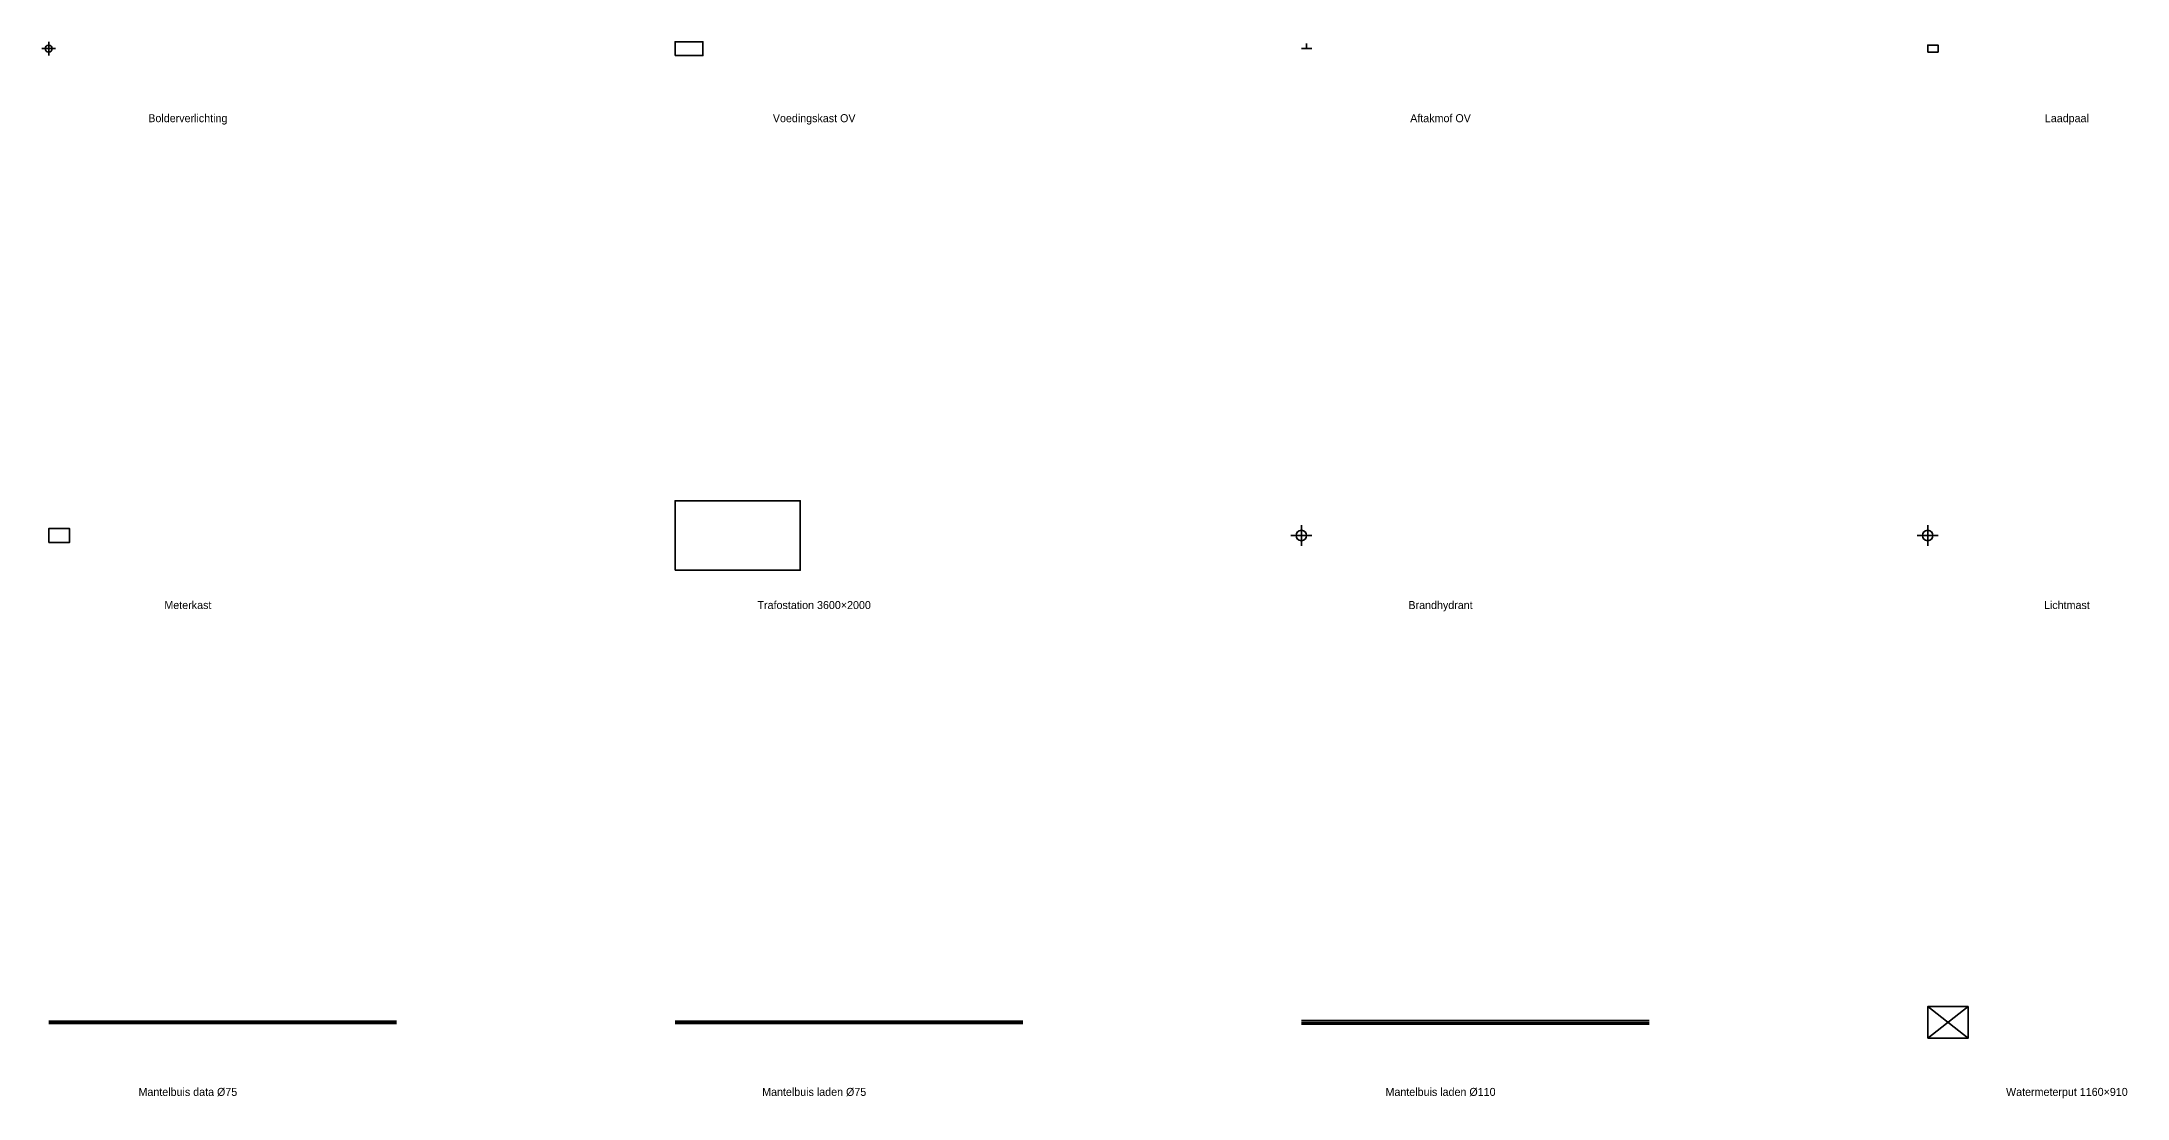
# Model space of a CAD drawing. Header units: metres. Extents: x -2 to 64, y -2 to 322.
# Drawn here: x -0.2 to 59.7, y 165.8 to 196.2 of the extents above; entities that cross this region are included whole.
import ezdxf
from ezdxf.enums import TextEntityAlignment as Align

# ---------------------------------------------------------------- set-up
doc = ezdxf.new("R2010")
doc.units = ezdxf.units.M
doc.header["$MEASUREMENT"] = 0
doc.layers.add('N-XX-AL-TEKENBLAD_VERKLARING-T', color=7, linetype='Continuous')
for name, color, linetype, lineweight in [('N-XX-KL-DATA_MANTELBUIS-G', 90, 'Continuous', 35), ('N-XX-KL-ET_LS_HULPSTUK-S', 190, 'Continuous', 35), ('N-XX-KL-ET_LS_SR_KAST-S', 190, 'Continuous', 35), ('N-XX-KL-ET_MANTELBUIS-G', 10, 'Continuous', 35), ('N-XX-KL-ET_MS_TRANSFORMATORSTATION-S', 130, 'Continuous', 35), ('N-XX-KL-WATER_BRANDLEIDING_BRANDHYDRANT-S', 150, 'Continuous', 35), ('N-XX-KL-WATER_PUT-S', 170, 'Continuous', 35), ('N-XX-OV-KAST_VOEDINGSPUNT-S', 190, 'Continuous', 35), ('N-XX-OV-LICHTMAST-S', 190, 'Continuous', 35)]:
    doc.layers.add(name, color=color, linetype=linetype, lineweight=lineweight)

msp = doc.modelspace()

# ---------------------------------------------------------------- linework, layer by layer
at = {"layer": 'N-XX-KL-DATA_MANTELBUIS-G', "ltscale": 0.05}
for points in [[(0, 168.037), (10, 168.037)], [(0, 168), (10, 168)], [(0, 167.963), (10, 167.963)]]:
    msp.add_lwpolyline(points, dxfattribs=at)
at = {"layer": 'N-XX-KL-ET_LS_HULPSTUK-S', "ltscale": 0.05}
for points in [[(36, 196), (36.3, 196)], [(36.15, 196), (36.15, 196.15)]]:
    msp.add_lwpolyline(points, dxfattribs=at)
at = {"layer": 'N-XX-KL-ET_LS_SR_KAST-S', "ltscale": 0.05}
for points in [[(54, 195.9), (54.3, 195.9), (54.3, 196.1), (54, 196.1)], [(0, 181.8), (0.6, 181.8), (0.6, 182.2), (0, 182.2)]]:
    msp.add_lwpolyline(points, close=True, dxfattribs=at)
at = {"layer": 'N-XX-KL-ET_MANTELBUIS-G', "ltscale": 0.05}
for points in [[(18, 168.037), (28, 168.037)], [(18, 168), (28, 168)], [(18, 167.963), (28, 167.963)], [(36, 168.055), (46, 168.055)], [(36, 168), (46, 168)], [(36, 167.945), (46, 167.945)]]:
    msp.add_lwpolyline(points, dxfattribs=at)
at = {"layer": 'N-XX-KL-ET_MS_TRANSFORMATORSTATION-S', "ltscale": 0.05}
msp.add_lwpolyline([(18, 181), (21.6, 181), (21.6, 183), (18, 183)], close=True, dxfattribs=at)
at = {"layer": 'N-XX-KL-WATER_BRANDLEIDING_BRANDHYDRANT-S', "ltscale": 0.05}
for points in [[(36, 181.7), (36, 182.3)], [(35.7, 182), (36.3, 182)]]:
    msp.add_lwpolyline(points, dxfattribs=at)
msp.add_circle((36, 182), 0.15, dxfattribs=at)
at = {"layer": 'N-XX-KL-WATER_PUT-S', "ltscale": 0.05}
msp.add_lwpolyline([(54, 167.545), (55.16, 167.545), (55.16, 168.455), (54, 168.455)], close=True, dxfattribs=at)
for points in [[(54, 167.545), (55.16, 168.455)], [(54, 168.455), (55.16, 167.545)]]:
    msp.add_lwpolyline(points, dxfattribs=at)
at = {"layer": 'N-XX-OV-KAST_VOEDINGSPUNT-S', "ltscale": 0.05}
msp.add_lwpolyline([(18, 195.8), (18.8, 195.8), (18.8, 196.2), (18, 196.2)], close=True, dxfattribs=at)
at = {"layer": 'N-XX-OV-LICHTMAST-S', "ltscale": 0.05}
for points in [[(-0.2, 196), (0.2, 196)], [(0, 195.8), (0, 196.2)], [(54, 181.7), (54, 182.3)], [(53.7, 182), (54.3, 182)]]:
    msp.add_lwpolyline(points, dxfattribs=at)
for centre, radius in [((0, 196), 0.1), ((54, 182), 0.15)]:
    msp.add_circle(centre, radius, dxfattribs=at)

# ---------------------------------------------------------------- texts
at = {"layer": 'N-XX-AL-TEKENBLAD_VERKLARING-T'}
for s, p in [('Bolderverlichting', (4, 194)), ('Voedingskast OV', (22, 194)), ('Aftakmof OV', (40, 194)), ('Laadpaal', (58, 194)), ('Meterkast', (4, 180)), ('Trafostation 3600×2000', (22, 180)), ('Brandhydrant', (40, 180)), ('Lichtmast', (58, 180)), ('Mantelbuis data Ø75', (4, 166)), ('Mantelbuis laden Ø75', (22, 166)), ('Mantelbuis laden Ø110', (40, 166)), ('Watermeterput 1160×910', (58, 166))]:
    msp.add_text(s, height=0.23, dxfattribs=at).set_placement(p, align=Align.MIDDLE_CENTER)

doc.saveas('drawing.dxf')
